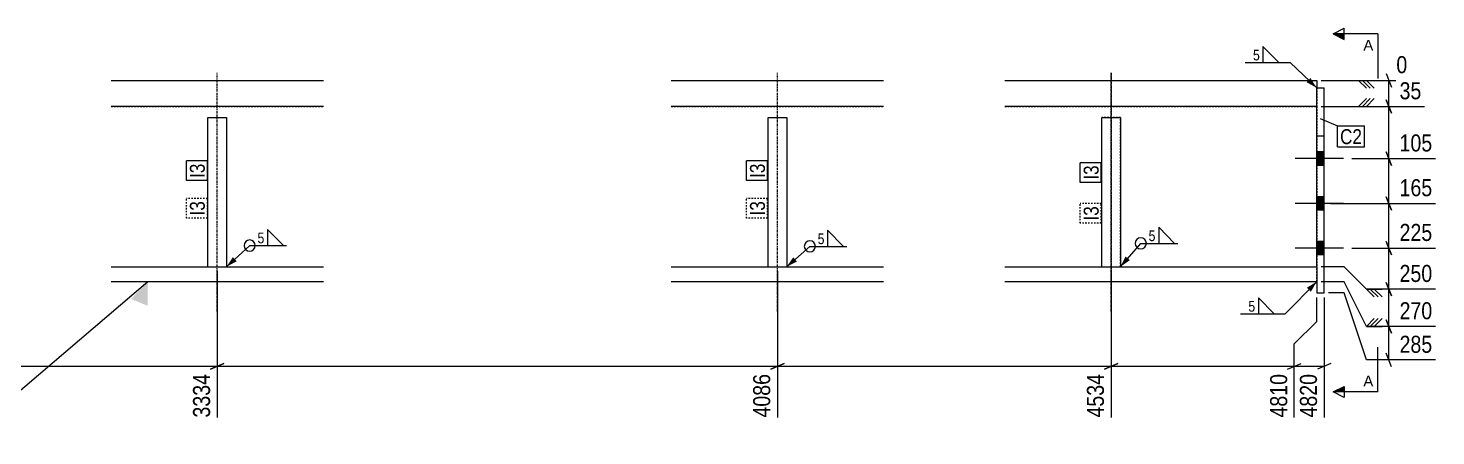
# Model space of a CAD drawing. Header units: millimetres. Extents: x 14 to 41883, y 10 to 1769.
# Drawn here: x 3288 to 5178, y 91 to 637 of the extents above; entities that cross this region are included whole.
import ezdxf

# ---------------------------------------------------------------- set-up
doc = ezdxf.new("R2010")
doc.units = ezdxf.units.MM
doc.linetypes.add('DXK_LINE_DOT2', pattern=[3.9198, 1.9599, -1.9599])
doc.linetypes.add('DXK_LINE_DOT3', pattern=[5.9187, 2.979, -0.9799, 0.9799, -0.9799])
for name, color, linetype in [('MÅLSÆTNING', 7, 'Continuous'), ('STÅL', 7, 'Continuous'), ('TEKST', 7, 'Continuous')]:
    doc.layers.add(name, color=color, linetype=linetype)
doc.styles.add('Arial', font='ARIAL.TTF', dxfattribs={"height": 0.2})
doc.styles.add('Arial Narrow', font='ARIALN.TTF', dxfattribs={"height": 0.2})

msp = doc.modelspace()

# ---------------------------------------------------------------- hatches: boundary and pattern name
at = {"layer": 'STÅL', "linetype": 'Continuous'}
for points in [[(5028.3, 453.3), (5028.3, 471.3), (5018.3, 471.3), (5018.3, 453.3)], [(5028.3, 453.3), (5028.3, 471.3), (5018.3, 471.3), (5018.3, 453.3)], [(5028.3, 393.3), (5028.3, 411.3), (5018.3, 411.3), (5018.3, 393.3)], [(5028.3, 393.3), (5028.3, 411.3), (5018.3, 411.3), (5018.3, 393.3)], [(5028.3, 333.3), (5028.3, 351.3), (5018.3, 351.3), (5018.3, 333.3)], [(5028.3, 333.3), (5028.3, 351.3), (5018.3, 351.3), (5018.3, 333.3)]]:
    msp.add_hatch(color=96, dxfattribs=at).paths.add_polyline_path(points)
at = {"layer": 'TEKST', "linetype": 'Continuous'}
for color, points in [(30, [(5055.3, 629.8), (5055.3, 622.3), (5040.3, 629.8)]), (3, [(5010, 570.3), (5018.3, 557.3), (5004.8, 564.8)]), (3, [(3568.4, 324.7), (3554.8, 317.3), (3563.3, 330.2)]), (3, [(3568.4, 324.7), (3554.8, 317.3), (3563.3, 330.2)]), (3, [(4320.5, 324.4), (4306.8, 317.3), (4315.6, 330)]), (3, [(4320.5, 324.4), (4306.8, 317.3), (4315.6, 330)]), (3, [(4767.5, 326.1), (4754.8, 317.3), (4761.9, 331.1)]), (3, [(4767.5, 326.1), (4754.8, 317.3), (4761.9, 331.1)]), (7, [(3426.7, 274.1), (3449.2, 297.3), (3448.9, 265)]), (3, [(5005.2, 289.2), (5018.3, 297.3), (5010.6, 283.9)]), (30, [(5055.3, 156.9), (5055.3, 149.4), (5040.3, 149.4)])]:
    msp.add_hatch(color=color, dxfattribs=at).paths.add_polyline_path(points)

# ---------------------------------------------------------------- linework, layer by layer
at = {"layer": 'MÅLSÆTNING', "color": 7, "linetype": 'Continuous'}
for p, q in [((5024.3, 567.3), (5139.9, 567.3)), ((5074.6, 567.3), (5085.1, 556.8)), ((5074.6, 567.3), (5095.6, 567.3)), ((5079.8, 567.3), (5090.3, 556.8)), ((5085.1, 567.3), (5095.6, 556.8)), ((5111.5, 576.3), (5118.7, 558.3)), ((5115.1, 532.3), (5115.1, 567.3)), ((5024.3, 532.3), (5163.2, 532.3)), ((5024.3, 532.3), (5163.2, 532.3)), ((5074.6, 532.3), (5085.1, 542.8)), ((5074.6, 532.3), (5085.1, 542.8)), ((5074.6, 532.3), (5095.6, 532.3)), ((5074.6, 532.3), (5095.6, 532.3)), ((5079.8, 532.3), (5090.3, 542.8)), ((5079.8, 532.3), (5090.3, 542.8)), ((5085.1, 532.3), (5095.6, 542.8)), ((5085.1, 532.3), (5095.6, 542.8)), ((5118.7, 523.3), (5111.5, 541.3)), ((5111.5, 541.3), (5118.7, 523.3)), ((5115.1, 462.3), (5115.1, 532.3)), ((5065.3, 462.3), (5177.9, 462.3)), ((5065.3, 462.3), (5177.9, 462.3)), ((5118.7, 453.3), (5111.5, 471.3)), ((5111.5, 471.3), (5118.7, 453.3)), ((5115.1, 402.3), (5115.1, 462.3)), ((5036.8, 402.3), (5177.9, 402.3)), ((5036.8, 402.3), (5177.9, 402.3)), ((5118.7, 393.3), (5111.5, 411.3)), ((5111.5, 411.3), (5118.7, 393.3)), ((5115.1, 342.3), (5115.1, 402.3)), ((5065.3, 342.3), (5177.9, 342.3)), ((5065.3, 342.3), (5177.9, 342.3)), ((5115.1, 287.3), (5115.1, 342.3)), ((3542.3, 311.3), (3542.3, 115.1)), ((3542.3, 311.3), (3542.3, 115.1)), ((4294.3, 311.3), (4294.3, 115.1)), ((4742.3, 311.3), (4742.3, 115.1)), ((4742.3, 311.3), (4742.3, 115.1)), ((5055.1, 317.3), (5024.3, 317.3)), ((5055.1, 317.3), (5024.3, 317.3)), ((5085.1, 287.3), (5055.1, 317.3)), ((5085.1, 287.3), (5055.1, 317.3)), ((5055.1, 297.3), (5024.3, 297.3)), ((5055.1, 297.3), (5024.3, 297.3)), ((5085.1, 237.3), (5055.1, 297.3)), ((5085.1, 237.3), (5055.1, 297.3)), ((5177.9, 287.3), (5085.1, 287.3)), ((5085.1, 287.3), (5095.6, 276.8)), ((5085.1, 287.3), (5106.1, 287.3)), ((5085.1, 287.3), (5095.6, 276.8)), ((5085.1, 287.3), (5106.1, 287.3)), ((5090.3, 287.3), (5100.8, 276.8)), ((5090.3, 287.3), (5100.8, 276.8)), ((5095.6, 287.3), (5106.1, 276.8)), ((5095.6, 287.3), (5106.1, 276.8)), ((5111.5, 296.3), (5118.7, 278.3)), ((5115.1, 237.3), (5115.1, 287.3)), ((5018.3, 243.8), (5018.3, 276.3)), ((5018.3, 243.8), (5018.3, 276.3)), ((5028.3, 276.3), (5028.3, 115.1)), ((5055.1, 282.3), (5034.3, 282.3)), ((5085.1, 192.3), (5055.1, 282.3)), ((5085.1, 237.3), (5095.6, 247.8)), ((5085.1, 237.3), (5095.6, 247.8)), ((5090.3, 237.3), (5100.8, 247.8)), ((5090.3, 237.3), (5100.8, 247.8)), ((5095.6, 237.3), (5106.1, 247.8)), ((5095.6, 237.3), (5106.1, 247.8)), ((5118.7, 228.3), (5111.5, 246.3)), ((5111.5, 246.3), (5118.7, 228.3)), ((4988.3, 213.8), (5018.3, 243.8)), ((4988.3, 213.8), (5018.3, 243.8)), ((5177.9, 237.3), (5085.1, 237.3)), ((5085.1, 237.3), (5106.1, 237.3)), ((5177.9, 237.3), (5085.1, 237.3)), ((5085.1, 237.3), (5106.1, 237.3)), ((5115.1, 192.3), (5115.1, 237.3)), ((4988.3, 115.1), (4988.3, 213.8)), ((5177.9, 192.3), (5085.1, 192.3)), ((5118.7, 183.3), (5111.5, 201.3)), ((3094.3, 183.8), (3542.3, 183.8)), ((3551.3, 187.4), (3533.3, 180.2)), ((3533.3, 180.2), (3551.3, 187.4)), ((3542.3, 183.8), (4294.3, 183.8)), ((4285.3, 180.2), (4303.3, 187.4)), ((4751.3, 187.4), (4733.3, 180.2)), ((4733.3, 180.2), (4751.3, 187.4)), ((4979.3, 180.2), (4997.3, 187.4)), ((4988.3, 183.8), (5028.3, 183.8)), ((5037.3, 187.4), (5019.3, 180.2))]:
    msp.add_line(p, q, dxfattribs=at)
at = {"layer": 'STÅL', "color": 2, "linetype": 'Continuous'}
for p, q in [((3399.8, 567.3), (3684.8, 567.3)), ((4151.8, 567.3), (4436.8, 567.3)), ((4599.8, 567.3), (5018.3, 567.3)), ((5018.3, 567.3), (5018.3, 557.3)), ((5018.3, 317.3), (5018.3, 557.3)), ((5018.3, 557.3), (5028.3, 557.3)), ((5028.3, 282.3), (5028.3, 557.3)), ((3684.8, 532.3), (3399.8, 532.3)), ((4436.8, 532.3), (4151.8, 532.3)), ((5018.3, 532.3), (4599.8, 532.3)), ((3529.8, 317.3), (3529.8, 517.3)), ((3529.8, 517.3), (3554.8, 517.3)), ((3554.8, 517.3), (3554.8, 317.3)), ((4281.8, 317.3), (4281.8, 517.3)), ((4281.8, 517.3), (4306.8, 517.3)), ((4306.8, 517.3), (4306.8, 317.3)), ((4729.8, 317.3), (4729.8, 517.3)), ((4729.8, 517.3), (4754.8, 517.3)), ((4754.8, 517.3), (4754.8, 317.3)), ((5028.3, 492.3), (5018.3, 492.3)), ((3399.8, 317.3), (3684.8, 317.3)), ((4151.8, 317.3), (4436.8, 317.3)), ((4599.8, 317.3), (5018.3, 317.3)), ((5018.3, 317.3), (5018.3, 297.3)), ((3684.8, 297.3), (3399.8, 297.3)), ((4436.8, 297.3), (4151.8, 297.3)), ((5018.3, 297.3), (4599.8, 297.3)), ((5018.3, 297.3), (5018.3, 282.3)), ((5018.3, 282.3), (5028.3, 282.3))]:
    msp.add_line(p, q, dxfattribs=at)
at = {"layer": 'STÅL', "color": 7, "linetype": 'DXK_LINE_DOT3'}
for p, q in [((3542.3, 257.3), (3542.3, 577.3)), ((3542.3, 257.3), (3542.3, 577.3)), ((4294.3, 257.3), (4294.3, 577.3)), ((4294.3, 257.3), (4294.3, 577.3)), ((4742.3, 257.3), (4742.3, 577.3)), ((4742.3, 577.3), (4742.3, 257.3))]:
    msp.add_line(p, q, dxfattribs=at)
at = {"layer": 'STÅL', "color": 7, "linetype": 'DXK_LINE_DOT2'}
for p, q in [((5018.3, 557.3), (5018.3, 532.3)), ((3399.8, 532.3), (3684.8, 532.3)), ((4151.8, 532.3), (4436.8, 532.3)), ((4599.8, 532.3), (5018.3, 532.3)), ((5018.3, 532.3), (5018.3, 317.3)), ((3529.8, 317.3), (3529.8, 517.3)), ((3529.8, 517.3), (3554.8, 517.3)), ((3554.8, 517.3), (3554.8, 317.3)), ((4281.8, 317.3), (4281.8, 517.3)), ((4281.8, 517.3), (4306.8, 517.3)), ((4306.8, 517.3), (4306.8, 317.3)), ((4729.8, 317.3), (4729.8, 517.3)), ((4754.8, 517.3), (4729.8, 517.3)), ((4754.8, 317.3), (4754.8, 517.3)), ((3399.8, 317.3), (3684.8, 317.3)), ((4151.8, 317.3), (4436.8, 317.3)), ((4599.8, 317.3), (5018.3, 317.3)), ((5018.3, 297.3), (5018.3, 317.3))]:
    msp.add_line(p, q, dxfattribs=at)
at = {"layer": 'STÅL', "color": 96, "linetype": 'Continuous'}
for p, q in [((5054.3, 462.3), (4989.3, 462.3)), ((5054.3, 462.3), (4989.3, 462.3)), ((5028.3, 471.3), (5018.3, 471.3)), ((5028.3, 471.3), (5018.3, 471.3)), ((5028.3, 453.3), (5018.3, 453.3)), ((5028.3, 453.3), (5018.3, 453.3)), ((5054.3, 402.3), (4989.3, 402.3)), ((5054.3, 402.3), (4989.3, 402.3)), ((5028.3, 411.3), (5018.3, 411.3)), ((5028.3, 411.3), (5018.3, 411.3)), ((5028.3, 393.3), (5018.3, 393.3)), ((5028.3, 393.3), (5018.3, 393.3)), ((5054.3, 342.3), (4989.3, 342.3)), ((5054.3, 342.3), (4989.3, 342.3)), ((5028.3, 351.3), (5018.3, 351.3)), ((5028.3, 351.3), (5018.3, 351.3)), ((5028.3, 333.3), (5018.3, 333.3)), ((5028.3, 333.3), (5018.3, 333.3))]:
    msp.add_line(p, q, dxfattribs=at)
at = {"layer": 'TEKST', "color": 30, "linetype": 'Continuous'}
for p, q in [((5040.3, 629.8), (5055.3, 637.3)), ((5040.3, 629.8), (5055.3, 622.3)), ((5055.3, 622.3), (5055.3, 637.3)), ((5040.3, 149.4), (5055.3, 156.9)), ((5055.3, 156.9), (5055.3, 141.9)), ((5055.3, 141.9), (5040.3, 149.4))]:
    msp.add_line(p, q, dxfattribs=at)
at = {"layer": 'TEKST', "color": 3, "linetype": 'Continuous'}
for p, q in [((5018.3, 557.3), (4982.5, 591.1)), ((5018.3, 297.3), (4976.2, 254.1))]:
    msp.add_line(p, q, dxfattribs=at)
at = {"layer": 'TEKST', "color": 7, "linetype": 'Continuous'}
msp.add_line((3449.2, 297.3), (3207, 90.6), dxfattribs=at)

# ---------------------------------------------------------------- wipeouts: each hides what was drawn before it
at = {"color": 0}
for points in [[(4943.2, 592.9), (4943.2, 610.3), (4931.6, 610.3), (4931.6, 592.9)], [(5079.1, 481.8), (5079.1, 502.8), (5049.7, 502.8), (5049.7, 481.8)], [(3606.7, 347.6), (3606.7, 365), (3595.2, 365), (3595.2, 347.6)], [(4358.7, 346.5), (4358.7, 363.9), (4347.2, 363.9), (4347.2, 346.5)], [(4803.1, 350.5), (4803.1, 367.9), (4791.5, 367.9), (4791.5, 350.5)], [(4936.9, 255.9), (4936.9, 273.3), (4925.4, 273.3), (4925.4, 255.9)]]:
    msp.add_wipeout(points, dxfattribs=at).dxf.layer = 'TEKST'
at = {"color": 0, "linetype": 'Continuous'}
for points in [[(5094.3, 607.3), (5094.3, 622.3), (5081, 622.3), (5081, 607.3)], [(5094.3, 156.9), (5094.3, 171.9), (5081, 171.9), (5081, 156.9)]]:
    msp.add_wipeout(points, dxfattribs=at).dxf.layer = 'TEKST'

# ---------------------------------------------------------------- next in the draw order: linework, layer by layer
at = {"layer": 'TEKST', "color": 7, "linetype": 'Continuous'}
for p, q in [((5100.3, 629.8), (5040.3, 629.8)), ((5100.3, 629.8), (5100.3, 569.8)), ((5100.3, 149.4), (5100.3, 209.4)), ((5100.3, 149.4), (5040.3, 149.4))]:
    msp.add_line(p, q, dxfattribs=at)
at = {"layer": 'TEKST', "color": 3, "linetype": 'Continuous'}
for p, q in [((4967.7, 591.1), (4946.2, 612.5)), ((4946.2, 612.5), (4946.2, 591.1)), ((4922.3, 591.1), (4982.5, 591.1)), ((4946.2, 591.1), (4967.7, 591.1)), ((3631.2, 345.8), (3609.8, 367.3)), ((3609.8, 367.3), (3609.8, 345.8)), ((4383.2, 344.7), (4361.8, 366.2)), ((4361.8, 366.2), (4361.8, 344.7)), ((4827.6, 348.7), (4806.2, 370.2)), ((4806.2, 370.2), (4806.2, 348.7)), ((3554.8, 317.3), (3585.9, 345.8)), ((3554.8, 317.3), (3585.9, 345.8)), ((3585.9, 345.8), (3635.5, 345.8)), ((3609.8, 345.8), (3631.2, 345.8)), ((4306.8, 317.3), (4337.9, 344.7)), ((4306.8, 317.3), (4337.9, 344.7)), ((4337.9, 344.7), (4387.5, 344.7)), ((4361.8, 344.7), (4383.2, 344.7)), ((4754.8, 317.3), (4782.2, 348.7)), ((4754.8, 317.3), (4782.2, 348.7)), ((4782.2, 348.7), (4831.9, 348.7)), ((4806.2, 348.7), (4827.6, 348.7)), ((4961.4, 254.1), (4940, 275.5)), ((4940, 275.5), (4940, 254.1)), ((4916.1, 254.1), (4976.2, 254.1)), ((4940, 254.1), (4961.4, 254.1))]:
    msp.add_line(p, q, dxfattribs=at)
for centre, start, end in [((3585.9, 345.8), 90, 270), ((3585.9, 345.8), 270, 90), ((4337.9, 344.7), 90, 270), ((4337.9, 344.7), 270, 90), ((4782.2, 348.7), 90, 270), ((4782.2, 348.7), 270, 90)]:
    msp.add_arc(centre, 7.5, start, end, dxfattribs=at)

# ---------------------------------------------------------------- next in the draw order: texts
at = {"layer": 'TEKST', "color": 3, "style": 'Arial Narrow'}
for p in [(4932.8, 594.1), (3596.4, 348.8), (4348.4, 347.7), (4792.7, 351.7), (4926.6, 257.1)]:
    msp.add_text('5', height=14.3, dxfattribs=at).set_placement(p)
at = {"layer": 'TEKST', "color": 3, "linetype": 'Continuous', "style": 'Arial'}
for p in [(5081, 607.3), (5081, 156.9)]:
    msp.add_text('A', height=14.3, dxfattribs=at).set_placement(p)

# ---------------------------------------------------------------- next in the draw order: wipeouts: each hides what was drawn before it
at = {"color": 0, "linetype": 'Continuous'}
for points in [[(5144.7, 572.1), (5144.7, 605.7), (5120.5, 605.7), (5120.5, 572.1)], [(5178.3, 467.1), (5178.3, 500.7), (5124.8, 500.7), (5124.8, 467.1)], [(5178.3, 407.1), (5178.3, 440.7), (5124.8, 440.7), (5124.8, 407.1)], [(5178.3, 292.1), (5178.3, 325.7), (5124.8, 325.7), (5124.8, 292.1)], [(5178.3, 197.1), (5178.3, 230.7), (5124.8, 230.7), (5124.8, 197.1)], [(3537.5, 178.4), (3503.9, 178.4), (3503.9, 110.3), (3537.5, 110.3)], [(4289.5, 178.4), (4255.9, 178.4), (4255.9, 110.3), (4289.5, 110.3)], [(5023.5, 178.4), (4989.9, 178.4), (4989.9, 110.3), (5023.5, 110.3)]]:
    msp.add_wipeout(points, dxfattribs=at).dxf.layer = 'MÅLSÆTNING'
at = {"color": 0}
for points in [[(5079.1, 481.8), (5079.1, 502.8), (5049.7, 502.8), (5049.7, 481.8)], [(3525.6, 455.6), (3504.6, 455.6), (3504.6, 436.4), (3525.6, 436.4)], [(4277.6, 455.6), (4256.6, 455.6), (4256.6, 436.4), (4277.6, 436.4)], [(4725.6, 453.3), (4704.6, 453.3), (4704.6, 434.1), (4725.6, 434.1)], [(3525.6, 405.3), (3504.6, 405.3), (3504.6, 386.1), (3525.6, 386.1)], [(4277.6, 405.3), (4256.6, 405.3), (4256.6, 386.1), (4277.6, 386.1)], [(4725.6, 398.5), (4704.6, 398.5), (4704.6, 379.3), (4725.6, 379.3)]]:
    msp.add_wipeout(points, dxfattribs=at).dxf.layer = 'TEKST'

# ---------------------------------------------------------------- next in the draw order: linework, layer by layer
at = {"layer": 'MÅLSÆTNING', "color": 7, "linetype": 'Continuous'}
for p, q in [((5118.7, 333.3), (5111.5, 351.3)), ((5111.5, 351.3), (5118.7, 333.3)), ((4294.3, 311.3), (4294.3, 115.1)), ((5177.9, 287.3), (5085.1, 287.3)), ((5118.7, 278.3), (5111.5, 296.3)), ((4988.3, 115.1), (4988.3, 213.8)), ((4303.3, 187.4), (4285.3, 180.2)), ((4294.3, 183.8), (4742.3, 183.8)), ((4742.3, 183.8), (4988.3, 183.8)), ((4979.3, 180.2), (4997.3, 187.4))]:
    msp.add_line(p, q, dxfattribs=at)
at = {"layer": 'TEKST', "color": 7, "linetype": 'Continuous'}
for p, q in [((5023.1, 516), (5046.1, 506.4)), ((5046.1, 506.4), (5082.7, 506.4)), ((5046.1, 478.2), (5046.1, 506.4)), ((5082.7, 478.2), (5082.7, 506.4)), ((5046.1, 478.2), (5082.7, 478.2))]:
    msp.add_line(p, q, dxfattribs=at)

# ---------------------------------------------------------------- next in the draw order: texts
at = {"layer": 'MÅLSÆTNING', "color": 3, "linetype": 'Continuous', "style": 'Arial Narrow'}
for s, height, p in [('0', 22.9, (5125.3, 576.9)), ('105', 22.91, (5129.6, 471.9)), ('165', 22.91, (5129.6, 411.9)), ('250', 22.91, (5129.6, 296.9)), ('285', 22.91, (5129.6, 201.9))]:
    msp.add_text(s, height=height, dxfattribs=at).set_placement(p)
for s, p in [('3334', (3532.7, 115.1)), ('4086', (4284.7, 115.1)), ('4820', (5018.7, 115.1))]:
    msp.add_text(s, height=22.91, rotation=90.0002, dxfattribs=at).set_placement(p)
at = {"layer": 'TEKST', "color": 3, "style": 'Arial Narrow'}
msp.add_text('C2', height=20.04, dxfattribs=at).set_placement((5049.7, 481.8))

# ---------------------------------------------------------------- next in the draw order: wipeouts: each hides what was drawn before it
at = {"color": 0}
for points in [[(3525.6, 455.6), (3504.6, 455.6), (3504.6, 436.4), (3525.6, 436.4)], [(4277.6, 455.6), (4256.6, 455.6), (4256.6, 436.4), (4277.6, 436.4)], [(4725.6, 453.3), (4704.6, 453.3), (4704.6, 434.1), (4725.6, 434.1)], [(3525.6, 405.3), (3504.6, 405.3), (3504.6, 386.1), (3525.6, 386.1)], [(4277.6, 405.3), (4256.6, 405.3), (4256.6, 386.1), (4277.6, 386.1)], [(4725.6, 398.5), (4704.6, 398.5), (4704.6, 379.3), (4725.6, 379.3)]]:
    msp.add_wipeout(points, dxfattribs=at).dxf.layer = 'TEKST'

# ---------------------------------------------------------------- next in the draw order: linework, layer by layer
at = {"layer": 'TEKST', "color": 7, "linetype": 'Continuous'}
for p, q in [((3501, 432.8), (3501, 459.2)), ((3529.2, 459.2), (3501, 459.2)), ((3529.2, 432.8), (3529.2, 459.2)), ((4253, 432.8), (4253, 459.2)), ((4281.2, 459.2), (4253, 459.2)), ((4281.2, 432.8), (4281.2, 459.2)), ((4701, 430.5), (4701, 456.9)), ((4729.2, 456.9), (4701, 456.9)), ((4729.2, 430.5), (4729.2, 456.9)), ((3529.2, 432.8), (3501, 432.8)), ((4281.2, 432.8), (4253, 432.8)), ((4729.2, 430.5), (4701, 430.5))]:
    msp.add_line(p, q, dxfattribs=at)
at = {"layer": 'TEKST', "color": 7, "linetype": 'DXK_LINE_DOT2'}
for p, q in [((3501, 382.5), (3501, 408.9)), ((3529.2, 408.9), (3501, 408.9)), ((3529.2, 382.5), (3529.2, 408.9)), ((4253, 382.5), (4253, 408.9)), ((4281.2, 408.9), (4253, 408.9)), ((4281.2, 382.5), (4281.2, 408.9)), ((4701, 375.7), (4701, 402.1)), ((4729.2, 402.1), (4701, 402.1)), ((4729.2, 375.7), (4729.2, 402.1)), ((3529.2, 382.5), (3501, 382.5)), ((4281.2, 382.5), (4253, 382.5)), ((4729.2, 375.7), (4701, 375.7))]:
    msp.add_line(p, q, dxfattribs=at)

# ---------------------------------------------------------------- next in the draw order: texts
at = {"layer": 'TEKST', "color": 3, "style": 'Arial Narrow'}
for p in [(3525.6, 436.4), (4277.6, 436.4), (4725.6, 434.1), (3525.6, 386.1), (4277.6, 386.1), (4725.6, 379.3)]:
    msp.add_text('I3', height=20.04, rotation=90.0002, dxfattribs=at).set_placement(p)

# ---------------------------------------------------------------- next in the draw order: wipeouts: each hides what was drawn before it
at = {"color": 0, "linetype": 'Continuous'}
for points in [[(5163.7, 537.1), (5163.7, 570.7), (5124.8, 570.7), (5124.8, 537.1)], [(5178.3, 347.1), (5178.3, 380.7), (5124.8, 380.7), (5124.8, 347.1)], [(5178.3, 242.1), (5178.3, 275.7), (5124.8, 275.7), (5124.8, 242.1)], [(4737.5, 178.4), (4703.9, 178.4), (4703.9, 110.3), (4737.5, 110.3)], [(4983.5, 178.4), (4949.9, 178.4), (4949.9, 110.3), (4983.5, 110.3)]]:
    msp.add_wipeout(points, dxfattribs=at).dxf.layer = 'MÅLSÆTNING'

# ---------------------------------------------------------------- next in the draw order: texts
at = {"layer": 'MÅLSÆTNING', "color": 3, "linetype": 'Continuous', "style": 'Arial Narrow'}
for s, p in [('35', (5129.6, 541.9)), ('225', (5129.6, 351.9)), ('270', (5129.6, 246.9))]:
    msp.add_text(s, height=22.91, dxfattribs=at).set_placement(p)
for s, p in [('4534', (4732.7, 115.1)), ('4810', (4978.7, 115.1))]:
    msp.add_text(s, height=22.91, rotation=90.0002, dxfattribs=at).set_placement(p)

doc.saveas('drawing.dxf')
